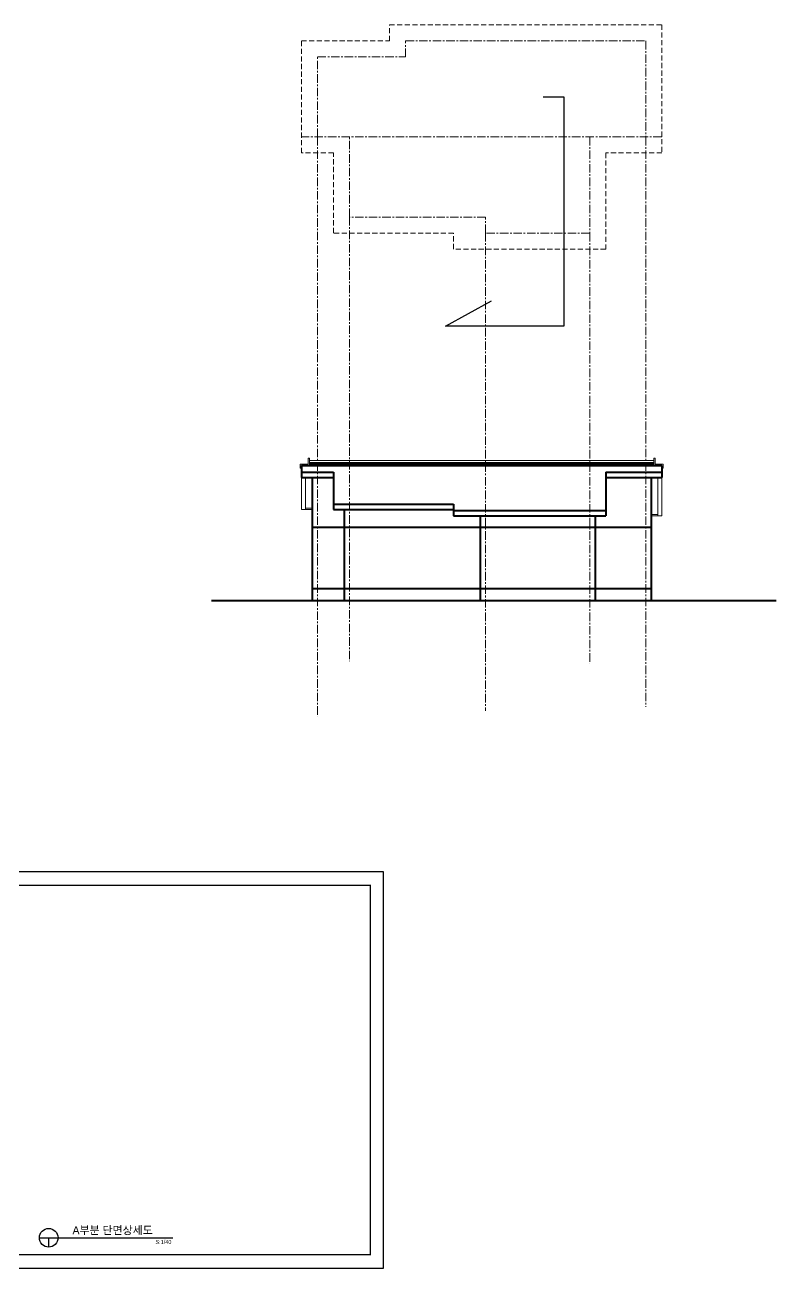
# Model space of a CAD drawing. Header units: millimetres. Extents: x -26940 to 54523, y 0 to 50405.
# Drawn here: x 26370 to 54523, y 0 to 46589 of the extents above; entities that cross this region are included whole.
import ezdxf
from ezdxf.enums import TextEntityAlignment as Align

# ---------------------------------------------------------------- set-up
doc = ezdxf.new("R2010")
doc.units = ezdxf.units.MM
doc.header["$LTSCALE"] = 10
doc.linetypes.add('CENTER', pattern=[50.8, 31.75, -6.35, 6.35, -6.35])
doc.linetypes.add('HIDDEN', pattern=[9.525, 6.35, -3.175])
doc.layers.get('0').update_dxf_attribs({"lineweight": 30})
for name, color, linetype, lineweight in [('단면선', 2, 'Continuous', 40), ('마감선', 3, 'Continuous', 20), ('숨은선', 6, 'HIDDEN', 9), ('중심선', 1, 'CENTER', 20), ('해칭선', 6, 'Continuous', 9)]:
    doc.layers.add(name, color=color, linetype=linetype, lineweight=lineweight)
doc.styles.add('KO', font='')
doc.styles.get('KO').set_extended_font_data('Gulim')

msp = doc.modelspace()

# ---------------------------------------------------------------- linework, layer by layer
for p, q in [((45790.522, 43895.783), (46567.98, 43895.783)), ((46567.98, 43895.783), (46567.98, 35293.977)), ((42133.591, 35293.977), (43861.275, 36243.34)), ((46567.98, 35293.977), (42133.591, 35293.977)), ((26912.571, 1137.749), (31912.571, 1137.749)), ((27262.571, 787.749), (27262.571, 1137.749))]:
    msp.add_line(p, q)
msp.add_lwpolyline([(18815.199, 0), (39815.199, 0), (39815.199, 14850), (18815.199, 14850)], close=True)
at = {"const_width": 50}
msp.add_lwpolyline([(19315.199, 500), (39315.199, 500), (39315.199, 14350), (19315.199, 14350)], close=True, dxfattribs=at)
msp.add_circle((27262.571, 1137.749), 350)
at = {"layer": '단면선'}
for p, q in [((36737.073, 30080.264), (50237.073, 30080.264)), ((36737.073, 30080.264), (36737.073, 29626.111)), ((36737.073, 29826.111), (37937.073, 29826.111)), ((37937.073, 29826.111), (37937.073, 28426.111)), ((48137.073, 29826.111), (48137.073, 28186.111)), ((48137.073, 29826.111), (50237.073, 29826.111)), ((50237.073, 30080.264), (50237.073, 29626.111)), ((36737.073, 29626.111), (37937.073, 29626.111)), ((37137.073, 29626.111), (37137.073, 25014.556)), ((48137.073, 29626.111), (50237.073, 29626.111)), ((49837.073, 29626.111), (49837.073, 25014.556)), ((37937.073, 28626.111), (42437.073, 28626.111)), ((37937.073, 28426.111), (42437.073, 28426.111)), ((38337.073, 28426.111), (38337.073, 25014.556)), ((42437.073, 28626.111), (42437.073, 28186.111)), ((42437.073, 28386.111), (48137.073, 28386.111)), ((42437.073, 28186.111), (48137.073, 28186.111)), ((43437.073, 28186.111), (43437.073, 25014.556)), ((47737.073, 28186.111), (47737.073, 25014.556)), ((37137.073, 27764.556), (49837.073, 27764.556)), ((37137.073, 25464.556), (49837.073, 25464.556)), ((33365.53, 25014.556), (54522.983, 25014.556))]:
    msp.add_line(p, q, dxfattribs=at)
at = {"layer": '마감선'}
for p, q in [((36987.073, 30347.651), (36987.073, 30130.264)), ((36987.073, 30347.651), (37037.073, 30347.651)), ((37037.073, 30347.651), (37037.073, 30080.264)), ((49937.073, 30347.651), (49937.073, 30080.264)), ((49987.073, 30347.651), (49937.073, 30347.651)), ((49987.073, 30347.651), (49987.073, 30130.264)), ((36687.073, 30130.264), (36987.073, 30130.264)), ((36687.073, 30130.264), (36687.073, 29980.264)), ((36687.073, 29980.264), (36737.073, 29980.264)), ((37037.073, 30267.651), (49937.073, 30267.651)), ((37037.073, 30189.047), (49937.073, 30189.047)), ((37037.073, 30154.936), (49937.073, 30154.936)), ((50287.073, 30130.264), (49987.073, 30130.264)), ((50287.073, 29980.264), (50237.073, 29980.264)), ((50287.073, 30130.264), (50287.073, 29980.264)), ((36737.073, 29626.111), (36737.073, 28426.111)), ((36887.073, 29626.111), (36887.073, 28426.111)), ((50087.073, 29626.111), (50087.073, 28186.111)), ((50237.073, 29626.111), (50237.073, 28186.111)), ((37137.073, 28426.111), (36737.073, 28426.111)), ((37137.073, 28476.111), (36887.073, 28476.111)), ((49837.073, 28236.111), (50087.073, 28236.111)), ((49837.073, 28186.111), (50237.073, 28186.111))]:
    msp.add_line(p, q, dxfattribs=at)
at = {"layer": '숨은선', "ltscale": 3}
msp.add_lwpolyline([(50237.073, 46589.377), (50237.073, 41789.377), (48137.073, 41789.377), (48137.073, 38189.377), (42437.073, 38189.377), (42437.073, 38789.377), (37937.073, 38789.377), (37937.073, 41789.377), (36737.073, 41789.377), (36737.073, 45989.377), (40037.073, 45989.377), (40037.073, 46589.377)], close=True, dxfattribs=at)
at = {"layer": '중심선'}
for p, q in [((40637.073, 45389.377), (40637.073, 45989.377)), ((40637.073, 45989.377), (49637.073, 45989.377)), ((49637.073, 45989.377), (49637.073, 42389.377)), ((37337.073, 42389.377), (37337.073, 45389.377)), ((37337.073, 45389.377), (40637.073, 45389.377)), ((37337.073, 42389.377), (37337.073, 20668.383)), ((38537.073, 39389.377), (38537.073, 42389.377)), ((47537.073, 42389.377), (47537.073, 38789.377)), ((49637.073, 42389.377), (49637.073, 21038.119)), ((43637.073, 39389.377), (38537.073, 39389.377)), ((38537.073, 39389.377), (38537.073, 22746.708)), ((43637.073, 38789.377), (43637.073, 39389.377)), ((47537.073, 38789.377), (43637.073, 38789.377)), ((43637.073, 38789.377), (43637.073, 20878.972)), ((47537.073, 38789.377), (47537.073, 22655.908))]:
    msp.add_line(p, q, dxfattribs=at)
at = {"layer": '중심선', "color": 7}
msp.add_line((50237.073, 42389.377), (36737.073, 42389.377), dxfattribs=at)
at = {"layer": '해칭선'}
for p, q in [((37037.073, 30131.054), (49937.073, 30131.054)), ((37037.073, 30106.293), (49937.073, 30106.293))]:
    msp.add_line(p, q, dxfattribs=at)

# ---------------------------------------------------------------- texts
at = {"style": 'KO'}
for s, height, p in [('A부분 단면상세도', 300, (29659.164, 1419.933)), ('S:1/40', 150, (31562.476, 978.235))]:
    msp.add_text(s, height=height, dxfattribs=at).set_placement(p, align=Align.MIDDLE_CENTER)

doc.saveas('drawing.dxf')
